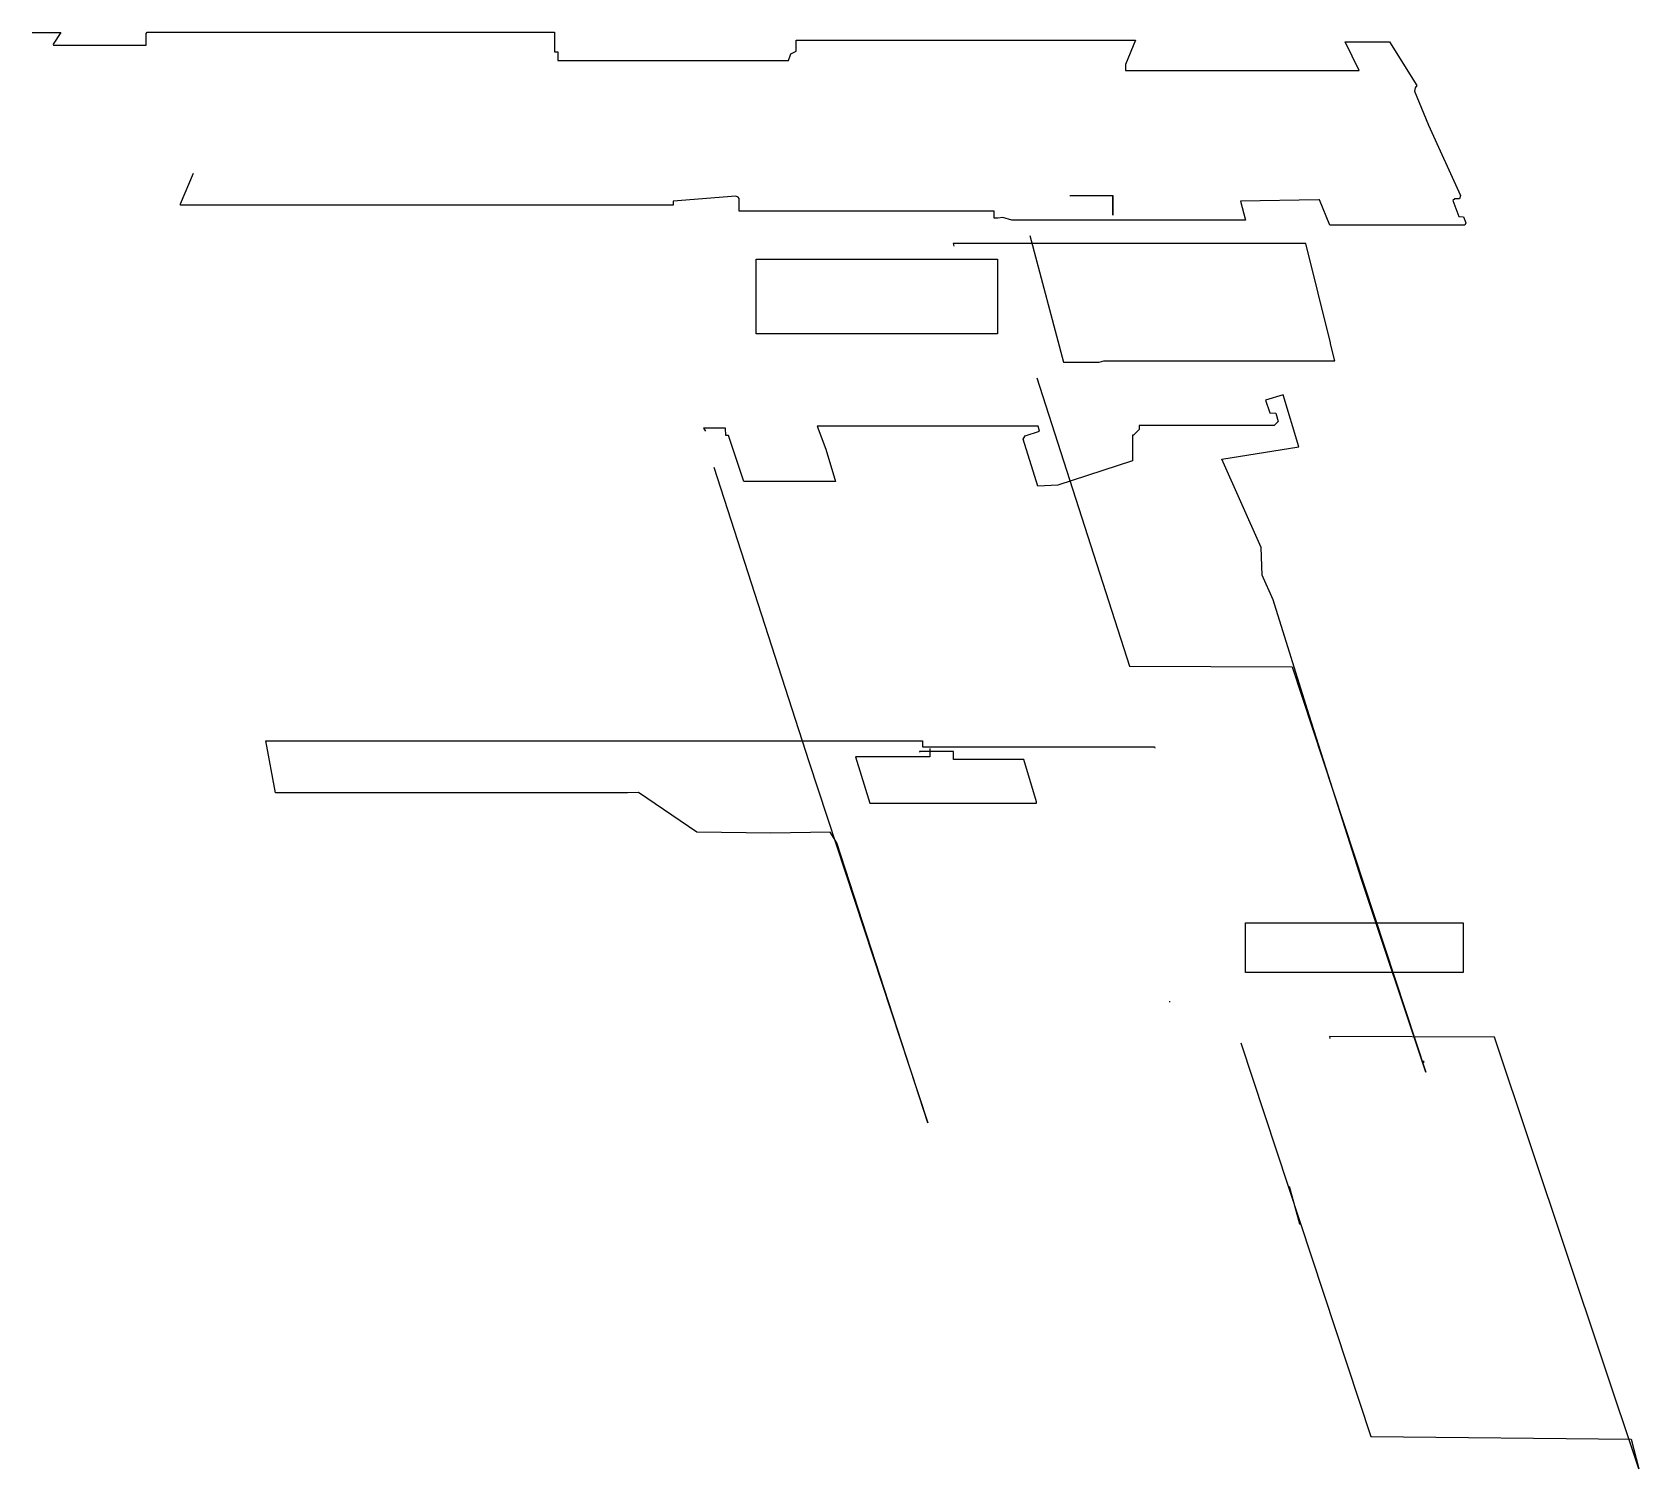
# Model space of a CAD drawing. Header units: metres. Extents: x 0.7 to 41.1, y -9.5 to 26.7.
import ezdxf

# ---------------------------------------------------------------- set-up
doc = ezdxf.new("R2010")
doc.units = ezdxf.units.M

msp = doc.modelspace()

# ---------------------------------------------------------------- linework, layer by layer
for points in [[(0.658, 26.719), (1.383, 26.719), (1.187, 26.424), (1.195, 26.394), (3.529, 26.394), (3.529, 26.696), (3.559, 26.726), (13.82, 26.726), (13.82, 26.227), (13.904, 26.227), (13.904, 26.008), (13.923, 26.009), (19.712, 26.009), (19.773, 26.182), (19.909, 26.25), (19.901, 26.522), (20.505, 26.522), (28.455, 26.522), (28.205, 25.911), (28.205, 25.76), (34.091, 25.76), (33.736, 26.478), (34.854, 26.478), (35.536, 25.381), (35.498, 25.32), (35.483, 25.237), (35.83, 24.384), (36.639, 22.616), (36.616, 22.532), (36.495, 22.532), (36.45, 22.487), (36.601, 22.087), (36.714, 22.072), (36.775, 21.92), (36.752, 21.868), (33.352, 21.868), (33.088, 22.502), (33.069, 22.501), (31.095, 22.472), (31.224, 21.995), (25.339, 21.995), (25.11, 22.055), (24.986, 22.043), (24.892, 22.043), (24.892, 22.214), (18.465, 22.214), (18.471, 22.537), (18.441, 22.573), (18.388, 22.596), (16.803, 22.467), (16.803, 22.372), (13.038, 22.372), (4.393, 22.372), (4.393, 22.403), (4.721, 23.176)], [(26.797, 22.609), (27.878, 22.609), (27.878, 22.115), (27.878, 22.599), (27.885, 22.609)], [(25.793, 21.601), (26.643, 18.417), (27.534, 18.417), (27.659, 18.445), (33.478, 18.445), (33.368, 18.878), (33.366, 18.904), (32.747, 21.4), (23.862, 21.4), (23.873, 21.338)], [(18.901, 21.006), (24.978, 21.006), (24.978, 19.131), (18.901, 19.131), (18.901, 21.006)], [(25.969, 18.021), (28.306, 10.76), (32.401, 10.745), (35.763, 0.535), (34.156, 5.364), (32.832, 9.526), (31.92, 12.43), (31.648, 13.05), (31.62, 13.745), (30.624, 15.972), (32.568, 16.282), (32.174, 17.588), (31.732, 17.456), (31.833, 17.141), (31.988, 17.128), (32.051, 16.917), (31.945, 16.817), (28.544, 16.817), (28.544, 16.717), (28.401, 16.58), (28.376, 16.574), (28.376, 15.93), (26.494, 15.319), (25.996, 15.294), (25.621, 16.475), (25.677, 16.562), (26.038, 16.675), (26.001, 16.805), (20.43, 16.805), (20.655, 16.221), (20.892, 15.411), (18.587, 15.411), (18.201, 16.57), (18.145, 16.57), (18.134, 16.57), (18.122, 16.755), (17.572, 16.754), (17.621, 16.681)], [(17.829, 15.767), (20.223, 8.361), (23.221, -0.74), (20.933, 6.311), (20.763, 6.581), (19.268, 6.555), (17.401, 6.576), (15.936, 7.578), (15.653, 7.572), (6.788, 7.572), (6.546, 8.877), (23.084, 8.877), (23.084, 8.73), (28.929, 8.73), (28.936, 8.69)], [(23.275, 8.686), (23.275, 8.475), (21.403, 8.475), (21.76, 7.305), (25.962, 7.305), (25.961, 7.338), (25.643, 8.412), (25.632, 8.412), (23.869, 8.412), (23.869, 8.611), (23.01, 8.611), (23.01, 8.59)], [(31.223, 4.297), (36.707, 4.297), (36.707, 3.048), (31.223, 3.048), (31.223, 4.297)], [(29.316, 2.296), (29.316, 2.321)], [(31.104, 1.276), (34.384, -8.644), (40.936, -8.705), (41.133, -9.457), (37.497, 1.414), (33.343, 1.429), (33.345, 1.383)], [(35.715, 0.773), (35.715, 0.816)], [(32.326, -2.334), (32.585, -3.282), (32.608, -3.282)]]:
    msp.add_lwpolyline(points)

doc.saveas('drawing.dxf')
